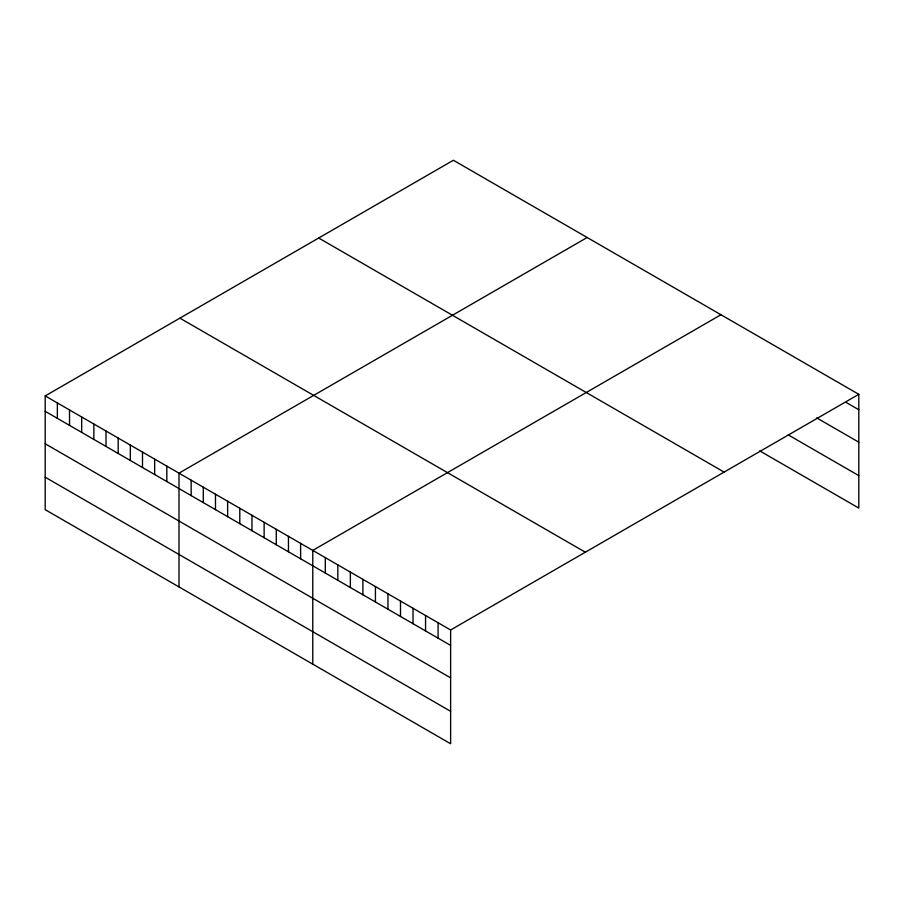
<?xml version="1.0" encoding="UTF-8"?>
<svg xmlns="http://www.w3.org/2000/svg" width="904" height="904" viewBox="0 0 904 904"><rect width="100%" height="100%" fill="white"/><g stroke="black" fill="none" stroke-linecap="round" stroke-linejoin="round"><path stroke-width="1.36" d="M858.8 394.325L450.621 629.986L450.621 743.743L45.2 509.675L45.2 395.918L453.379 160.257L858.8 394.325L858.8 508.082L759.688 450.859M587.171 237.492L178.992 473.154L178.992 586.922M720.963 314.739L312.773 550.4L312.773 664.169M846.268 402.506L858.8 409.738M816.651 417.851L858.8 442.192M788.175 434.847L858.8 475.628M318.683 238.023L724.104 472.091M179.896 318.151L585.317 552.208M45.2 395.918L450.621 629.986M45.2 411.331L450.621 645.399M45.2 443.785L450.621 677.853M45.2 477.222L450.621 711.29M438.09 622.743L438.09 638.167M425.558 615.511L425.558 630.924M413.026 608.279L413.026 623.692M400.495 601.047L400.495 616.46M387.963 593.804L387.963 609.228M375.431 586.572L375.431 601.985M362.899 579.34L362.899 594.753M350.368 572.108L350.368 587.521M337.836 564.864L337.836 580.289M325.304 557.632L325.304 573.046M300.614 543.372L300.614 558.796M288.455 536.354L288.455 551.768M276.285 529.337L276.285 544.75M264.126 522.309L264.126 537.722M251.967 515.291L251.967 530.704M239.797 508.263L239.797 523.687M227.638 501.245L227.638 516.659M215.48 494.228L215.48 509.641M203.31 487.199L203.31 502.613M191.151 480.182L191.151 495.595M166.822 466.136L166.822 481.549M154.663 459.119L154.663 474.532M142.504 452.09L142.504 467.504M130.334 445.073L130.334 460.486M118.175 438.044L118.175 453.458M106.017 431.027L106.017 446.44M93.846 423.999L93.846 439.423M81.688 416.981L81.688 432.394M69.529 409.964L69.529 425.377M57.359 402.935L57.359 418.349"/></g></svg>
